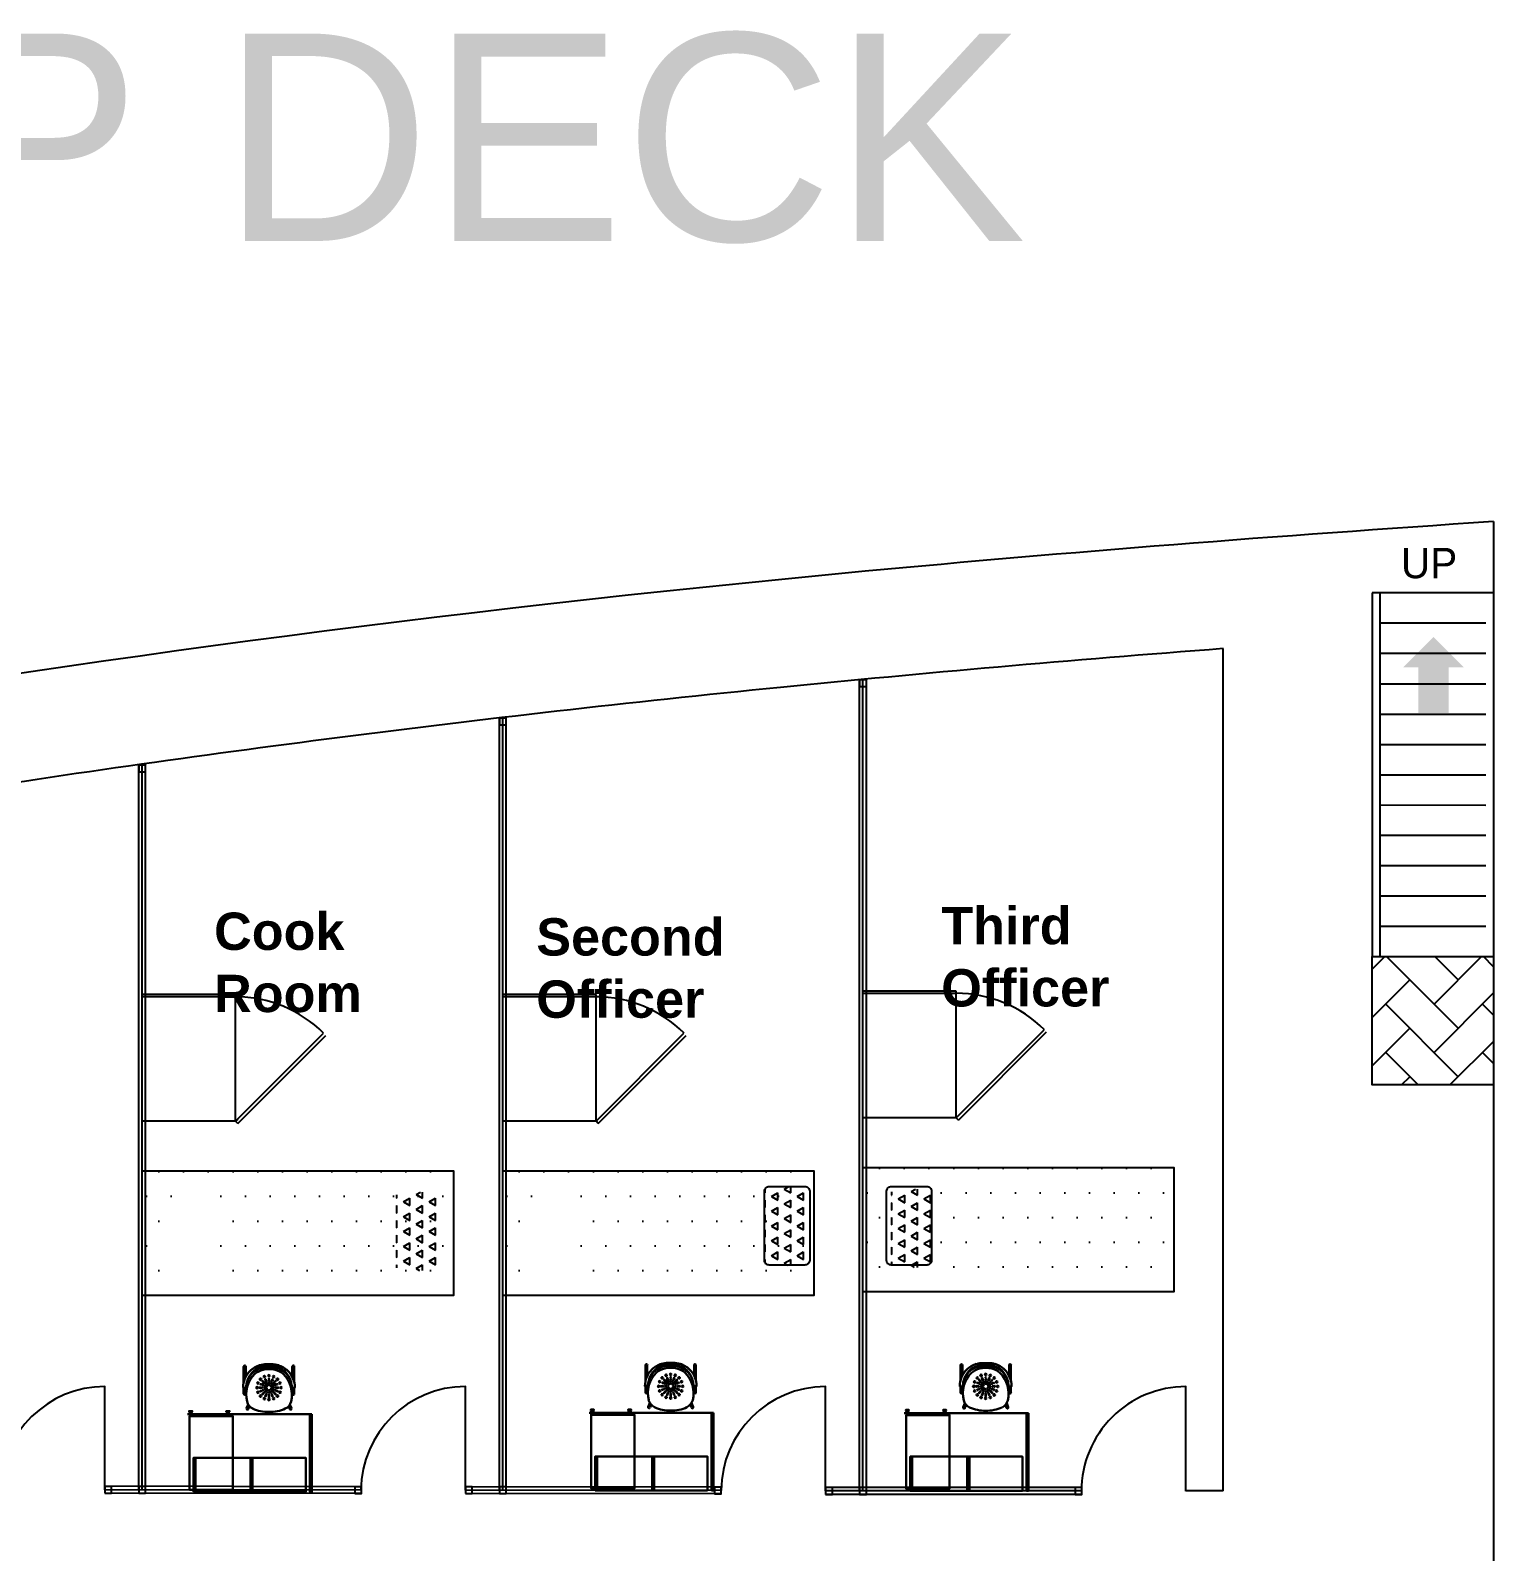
# Model space of a CAD drawing. Header units: millimetres. Extents: x 2592 to 2762, y 1632 to 1753.
# Drawn here: x 2614.77 to 2625.67, y 1670.74 to 1682.07 of the extents above; entities that cross this region are included whole.
import ezdxf

# ---------------------------------------------------------------- set-up
doc = ezdxf.new("R2010")
doc.units = ezdxf.units.MM
for name, color, linetype in [('-1', 7, 'Continuous'), ('01', 7, 'Continuous'), ('15', 7, 'Continuous'), ('Layer3', 7, 'Continuous')]:
    doc.layers.add(name, color=color, linetype=linetype)
doc.layers.add('FURNITURE', color=7, linetype='Continuous', lineweight=30)
doc.layers.add('Layer4', color=7, linetype='Continuous', lineweight=30)
doc.styles.add('holek', font='', dxfattribs={"height": 2})
doc.styles.get("Standard").update_dxf_attribs({"font": 'Arial.ttf'})
doc.styles.get('holek').set_extended_font_data('Vani')

msp = doc.modelspace()

# ---------------------------------------------------------------- hatches: boundary and pattern name
h = msp.add_hatch()
h.set_pattern_fill('DOTS', color=105, scale=0.115818, angle=180, style=0)
h.set_pattern_definition([(360, (1917.78995, 1447.79025), (0.09193087, -0.183861737), [0, -0.183861737])])
h.paths.add_polyline_path([(2617.922, 1673.578), (2615.605, 1673.578), (2615.605, 1672.651), (2617.922, 1672.651)])
h.paths.add_polyline_path([(2616.151, 1672.853, -0.414214), (2616.117, 1672.818), (2615.851, 1672.818, -0.414214), (2615.816, 1672.853), (2615.816, 1673.367, -0.414214), (2615.851, 1673.402), (2616.117, 1673.402, -0.414214), (2616.151, 1673.367)], flags=16)
h = msp.add_hatch()
h.set_pattern_fill('DOTS', color=105, scale=0.115818, angle=180, style=0)
h.set_pattern_definition([(360, (1920.47323, 1447.79025), (0.09193087, -0.183861737), [0, -0.183861737])])
h.paths.add_polyline_path([(2620.605, 1673.578), (2618.289, 1673.578), (2618.289, 1672.651), (2620.605, 1672.651)])
h.paths.add_polyline_path([(2618.835, 1672.853, -0.414214), (2618.8, 1672.818), (2618.534, 1672.818, -0.414214), (2618.499, 1672.853), (2618.499, 1673.367, -0.414214), (2618.534, 1673.402), (2618.8, 1673.402, -0.414214), (2618.835, 1673.367)], flags=16)
h = msp.add_hatch()
h.set_pattern_fill('DOTS', color=105, scale=0.115818, angle=180, style=0)
h.set_pattern_definition([(360, (1923.1565, 1447.81631), (0.09193087, -0.183861737), [0, -0.183861737])])
h.paths.add_polyline_path([(2623.288, 1673.604), (2620.972, 1673.604), (2620.972, 1672.677), (2623.288, 1672.677)])
h.paths.add_polyline_path([(2621.518, 1672.879, -0.414214), (2621.483, 1672.844), (2621.217, 1672.844, -0.414214), (2621.183, 1672.879), (2621.183, 1673.394, -0.414214), (2621.217, 1673.428), (2621.483, 1673.428, -0.414214), (2621.518, 1673.394)], flags=16)
h = msp.add_hatch()
h.set_pattern_fill('TRIANG', color=1, scale=0.011582, angle=90, style=0)
h.set_pattern_definition([(30, (2651.244465, 1471.7284), (0.09553735, -0.055158506), [0.05515852, -0.05515852]), (330, (2651.244465, 1471.7284), (7e-09, -0.110317024), [0.05515852, -0.05515852]), (90, (2651.29223, 1471.700825), (0.09553734, 0.055158518), [0.05515852, -0.05515852])])
h.paths.add_polyline_path([(2620.575, 1672.912, -0.414214), (2620.54, 1672.877), (2620.274, 1672.877, -0.414214), (2620.239, 1672.912), (2620.239, 1673.427, -0.414214), (2620.274, 1673.462), (2620.54, 1673.462, -0.414214), (2620.575, 1673.427)])
h = msp.add_hatch()
h.set_pattern_fill('TRIANG', color=1, scale=0.011582, angle=90, style=0)
h.set_pattern_definition([(30, (2648.5032, 1471.68738), (0.09553735, -0.055158506), [0.05515852, -0.05515852]), (330, (2648.5032, 1471.68738), (7e-09, -0.110317024), [0.05515852, -0.05515852]), (90, (2648.55097, 1471.6598), (0.09553734, 0.055158518), [0.05515852, -0.05515852])])
h.paths.add_polyline_path([(2617.833, 1672.871, -0.414214), (2617.799, 1672.836), (2617.533, 1672.836, -0.414214), (2617.498, 1672.871), (2617.498, 1673.386, -0.414214), (2617.533, 1673.421), (2617.799, 1673.421, -0.414214), (2617.833, 1673.386)])
h = msp.add_hatch()
h.set_pattern_fill('TRIANG', color=1, scale=0.011582, angle=90, style=0)
h.set_pattern_definition([(30, (2652.18898, 1471.70945), (0.09553735, -0.055158506), [0.05515852, -0.05515852]), (330, (2652.18898, 1471.70945), (7e-09, -0.110317024), [0.05515852, -0.05515852]), (90, (2652.23675, 1471.68188), (0.09553734, 0.055158518), [0.05515852, -0.05515852])])
h.paths.add_polyline_path([(2621.519, 1672.893, -0.414214), (2621.485, 1672.859), (2621.219, 1672.859, -0.414214), (2621.184, 1672.893), (2621.184, 1673.408, -0.414214), (2621.219, 1673.443), (2621.485, 1673.443, -0.414214), (2621.519, 1673.408)])
at = {"layer": '01'}
h = msp.add_hatch(dxfattribs=at)
h.set_pattern_fill('AR-HBONE', color=2, scale=0.0637, style=0)
h.set_pattern_definition([(45, (1799.31986, 1650.67734), (5e-16, 0.36034235), [0.76440155, -0.25480052]), (135, (1799.50003, 1650.8575), (5e-16, 0.36034235), [0.76440155, -0.25480052])])
h.paths.add_polyline_path([(2625.668, 1674.218), (2625.668, 1675.174), (2624.764, 1675.174), (2624.764, 1674.218)])
at = {"layer": 'Layer4'}
msp.add_hatch(color=256, dxfattribs=at).paths.add_polyline_path([(2625.333, 1676.989), (2625.107, 1676.989), (2625.107, 1677.328), (2624.994, 1677.328), (2625.22, 1677.554), (2625.446, 1677.328), (2625.333, 1677.328)])

# ---------------------------------------------------------------- linework, layer by layer
at = {"layer": '-1', "color": 7}
for points in [[(2615.327, 1671.204), (2615.327, 1671.972, 0.41005), (2614.55, 1671.205, 0.41005)], [(2618.011, 1671.2), (2618.011, 1671.972, 0.411444), (2617.233, 1671.201)], [(2620.694, 1671.196), (2620.694, 1671.972, 0.412839), (2619.916, 1671.197, 0.412839)], [(2623.377, 1671.194), (2623.377, 1671.972, 0.414214), (2622.599, 1671.194)]]:
    msp.add_lwpolyline(points, format="xyb", dxfattribs=at)
for p, q in [((2623.655, 1671.196), (2623.655, 1677.468)), ((2620.947, 1671.196), (2620.947, 1677.239)), ((2620.972, 1672.12), (2620.972, 1677.239)), ((2620.997, 1671.196), (2620.997, 1677.239)), ((2618.264, 1671.2), (2618.264, 1676.955)), ((2618.289, 1672.12), (2618.289, 1676.955)), ((2618.314, 1671.2), (2618.314, 1676.955)), ((2615.58, 1671.203), (2615.58, 1676.608)), ((2615.605, 1672.019), (2615.605, 1676.608)), ((2615.63, 1671.203), (2615.63, 1676.608)), ((2617.233, 1671.226), (2615.327, 1671.229)), ((2617.233, 1671.201), (2615.327, 1671.204)), ((2619.916, 1671.222), (2618.011, 1671.225)), ((2619.916, 1671.197), (2618.011, 1671.2)), ((2622.599, 1671.219), (2620.694, 1671.219)), ((2622.599, 1671.196), (2620.694, 1671.196)), ((2623.655, 1671.196), (2623.377, 1671.196)), ((2617.233, 1671.176), (2615.327, 1671.179)), ((2619.916, 1671.172), (2618.011, 1671.175)), ((2622.599, 1671.169), (2620.694, 1671.169))]:
    msp.add_line(p, q)
at = {"color": 0}
msp.add_line((2624.764, 1675.84), (2624.764, 1675.174), dxfattribs=at)
at = {"color": 2}
for p, q in [((2616.3, 1674.891), (2615.605, 1674.891)), ((2616.3, 1674.891), (2615.605, 1674.891)), ((2616.3, 1674.891), (2615.605, 1674.891)), ((2616.3, 1674.891), (2615.605, 1674.891)), ((2616.3, 1674.874), (2615.605, 1674.874)), ((2616.3, 1674.874), (2616.3, 1674.891)), ((2616.3, 1673.948), (2616.3, 1674.874)), ((2618.984, 1674.891), (2618.289, 1674.891)), ((2618.984, 1674.891), (2618.289, 1674.891)), ((2618.984, 1674.891), (2618.289, 1674.891)), ((2618.984, 1674.891), (2618.289, 1674.891)), ((2618.984, 1674.874), (2618.289, 1674.874)), ((2618.984, 1674.874), (2618.984, 1674.891)), ((2618.984, 1673.948), (2618.984, 1674.874)), ((2621.667, 1674.917), (2620.972, 1674.917)), ((2621.667, 1674.917), (2620.972, 1674.917)), ((2621.667, 1674.917), (2620.972, 1674.917)), ((2621.667, 1674.917), (2620.972, 1674.917)), ((2621.667, 1674.9), (2620.972, 1674.9)), ((2621.667, 1674.9), (2621.667, 1674.917)), ((2621.667, 1673.974), (2621.667, 1674.9)), ((2616.3, 1673.948), (2616.955, 1674.603)), ((2616.317, 1673.931), (2616.972, 1674.586)), ((2618.984, 1673.948), (2619.639, 1674.603)), ((2619, 1673.931), (2619.655, 1674.586)), ((2621.667, 1673.974), (2622.322, 1674.629)), ((2621.683, 1673.957), (2622.338, 1674.613)), ((2616.3, 1673.948), (2615.605, 1673.948)), ((2616.3, 1673.948), (2615.605, 1673.948)), ((2616.317, 1673.964), (2616.3, 1673.948)), ((2616.317, 1673.931), (2616.3, 1673.948)), ((2618.984, 1673.948), (2618.289, 1673.948)), ((2618.984, 1673.948), (2618.289, 1673.948)), ((2619, 1673.964), (2618.984, 1673.948)), ((2619, 1673.931), (2618.984, 1673.948)), ((2621.667, 1673.974), (2620.972, 1673.974)), ((2621.667, 1673.974), (2620.972, 1673.974)), ((2621.683, 1673.99), (2621.667, 1673.974)), ((2621.683, 1673.957), (2621.667, 1673.974))]:
    msp.add_line(p, q, dxfattribs=at)
for points in [[(2624.764, 1677.884), (2624.764, 1675.84)], [(2625.668, 1677.884), (2624.764, 1677.884)], [(2624.821, 1677.884), (2624.821, 1676.43)], [(2624.821, 1677.659), (2625.611, 1677.659)], [(2624.821, 1677.433), (2625.611, 1677.433)], [(2624.821, 1677.433), (2625.611, 1677.433)], [(2624.821, 1677.207), (2625.611, 1677.207)], [(2624.821, 1676.981), (2625.611, 1676.981)], [(2624.821, 1676.755), (2624.821, 1675.174)], [(2624.821, 1676.755), (2625.611, 1676.755)], [(2624.821, 1676.529), (2625.611, 1676.529)], [(2624.821, 1676.304), (2625.611, 1676.303)], [(2624.821, 1676.078), (2625.611, 1676.078)], [(2624.764, 1675.84), (2624.764, 1675.174)], [(2624.821, 1675.852), (2625.611, 1675.852)], [(2624.821, 1675.626), (2625.611, 1675.626)], [(2624.821, 1675.4), (2625.611, 1675.4)], [(2624.764, 1675.174), (2625.668, 1675.174)]]:
    msp.add_lwpolyline(points)
for points in [[(2620.947, 1677.186), (2620.997, 1677.186), (2620.997, 1677.236), (2620.947, 1677.236)], [(2618.264, 1676.901), (2618.314, 1676.901), (2618.314, 1676.951), (2618.264, 1676.951)], [(2615.58, 1676.551), (2615.63, 1676.551), (2615.63, 1676.601), (2615.58, 1676.601)], [(2615.605, 1673.578), (2617.922, 1673.578), (2617.922, 1672.651), (2615.605, 1672.651)], [(2618.289, 1673.578), (2620.605, 1673.578), (2620.605, 1672.651), (2618.289, 1672.651)], [(2620.972, 1673.604), (2623.288, 1673.604), (2623.288, 1672.677), (2620.972, 1672.677)], [(2615.327, 1671.178), (2615.377, 1671.178), (2615.377, 1671.228), (2615.327, 1671.228)], [(2615.58, 1671.178), (2615.63, 1671.178), (2615.63, 1671.228), (2615.58, 1671.228)], [(2617.188, 1671.176), (2617.238, 1671.176), (2617.238, 1671.226), (2617.188, 1671.226)], [(2618.011, 1671.175), (2618.061, 1671.175), (2618.061, 1671.225), (2618.011, 1671.225)], [(2618.264, 1671.175), (2618.314, 1671.175), (2618.314, 1671.225), (2618.264, 1671.225)], [(2619.867, 1671.173), (2619.917, 1671.173), (2619.917, 1671.223), (2619.867, 1671.223)], [(2620.694, 1671.169), (2620.744, 1671.169), (2620.744, 1671.219), (2620.694, 1671.219)], [(2620.947, 1671.169), (2620.997, 1671.169), (2620.997, 1671.219), (2620.947, 1671.219)], [(2622.552, 1671.169), (2622.602, 1671.169), (2622.602, 1671.219), (2622.552, 1671.219)]]:
    msp.add_lwpolyline(points, close=True)
msp.add_lwpolyline([(2624.764, 1675.174), (2625.668, 1675.174), (2625.668, 1674.218), (2624.764, 1674.218)], close=True, dxfattribs=at)
at = {"color": 1}
for points in [[(2620.575, 1673.427), (2620.575, 1672.912, -0.414214), (2620.54, 1672.877), (2620.274, 1672.877, -0.414214), (2620.239, 1672.912), (2620.239, 1673.427, -0.414214), (2620.274, 1673.462), (2620.54, 1673.462, -0.414214)], [(2621.483, 1673.427), (2621.483, 1672.912, -0.414214), (2621.449, 1672.877), (2621.183, 1672.877, -0.414214), (2621.148, 1672.912), (2621.148, 1673.427, -0.414214), (2621.183, 1673.462), (2621.449, 1673.462, -0.414214)]]:
    msp.add_lwpolyline(points, format="xyb", close=True, dxfattribs=at)
at = {"color": 2}
for centre in [(2616.3, 1673.948), (2618.984, 1673.948), (2621.667, 1673.974)]:
    msp.add_arc(centre, 0.927, 45, 90, dxfattribs=at)
at = {"layer": '15'}
for p, q in [((2618.289, 1671.2), (2618.289, 1672.898)), ((2620.972, 1671.196), (2620.972, 1672.898)), ((2615.605, 1671.203), (2615.605, 1672.019))]:
    msp.add_line(p, q, dxfattribs=at)
for points, knots in [([(2625.668, 1678.414), (2624.058, 1678.307), (2615.757, 1677.662), (2609.541, 1676.486), (2603.273, 1675.073), (2603.223, 1675.061), (2603.223, 1675.061), (2603.223, 1675.061), (2603.223, 1675.061), (2603.216, 1675.06), (2603.209, 1675.058), (2603.202, 1675.057), (2600.607, 1674.471), (2598.012, 1673.884), (2595.418, 1673.298)], [108.608364, 108.608364, 108.608364, 108.608364, 113.022213, 131.901749, 132.05433, 132.05433, 132.05433, 132.054424, 132.054424, 132.054424, 132.075468, 132.075468, 132.075468, 139.940798, 139.940798, 139.940798, 139.940798]), ([(2623.655, 1677.468), (2622.522, 1677.381), (2621.419, 1677.285), (2619.227, 1677.066), (2618.138, 1676.942), (2614.953, 1676.534), (2612.939, 1676.214), (2608.733, 1675.443), (2606.538, 1674.983), (2604.176, 1674.455)], [110.526119, 110.526119, 110.526119, 110.526119, 113.725678, 113.725678, 117.137221, 117.137221, 123.960307, 123.960307, 131.260796, 131.260796, 131.260796, 131.260796])]:
    msp.add_open_spline(points, degree=3, knots=knots, dxfattribs=at)
at = {"layer": 'FURNITURE', "color": 3, "ltscale": 0.1}
for p, q in [((2616.36, 1672.122), (2616.36, 1672.001)), ((2616.375, 1672.122), (2616.375, 1672.042)), ((2616.53, 1672.138), (2616.549, 1672.138)), ((2616.567, 1672.124), (2616.53, 1672.124)), ((2616.53, 1672.116), (2616.549, 1672.116)), ((2616.54, 1672.102), (2616.556, 1672.102)), ((2616.567, 1672.138), (2616.549, 1672.138)), ((2616.567, 1672.116), (2616.549, 1672.116)), ((2616.722, 1672.122), (2616.722, 1672.042)), ((2616.737, 1672.122), (2616.737, 1672.001)), ((2619.352, 1672.132), (2619.352, 1672.011)), ((2619.366, 1672.132), (2619.366, 1672.053)), ((2619.522, 1672.148), (2619.54, 1672.148)), ((2619.559, 1672.134), (2619.522, 1672.134)), ((2619.522, 1672.126), (2619.54, 1672.126)), ((2619.532, 1672.112), (2619.547, 1672.112)), ((2619.559, 1672.148), (2619.54, 1672.148)), ((2619.559, 1672.126), (2619.54, 1672.126)), ((2619.714, 1672.132), (2619.714, 1672.053)), ((2619.728, 1672.132), (2619.728, 1672.011)), ((2621.698, 1672.131), (2621.698, 1672.01)), ((2621.712, 1672.131), (2621.712, 1672.052)), ((2621.867, 1672.147), (2621.886, 1672.147)), ((2621.904, 1672.133), (2621.867, 1672.133)), ((2621.867, 1672.125), (2621.886, 1672.125)), ((2621.878, 1672.111), (2621.893, 1672.111)), ((2621.904, 1672.147), (2621.886, 1672.147)), ((2621.904, 1672.125), (2621.886, 1672.125)), ((2622.06, 1672.131), (2622.06, 1672.052)), ((2622.074, 1672.131), (2622.074, 1672.01)), ((2616.381, 1671.989), (2616.393, 1671.989)), ((2616.383, 1672.003), (2616.399, 1672.003)), ((2616.713, 1672.003), (2616.698, 1672.003)), ((2616.717, 1671.989), (2616.705, 1671.989)), ((2619.372, 1671.999), (2619.384, 1671.999)), ((2619.375, 1672.014), (2619.39, 1672.014)), ((2619.614, 1671.989), (2619.614, 1671.989)), ((2619.705, 1672.014), (2619.69, 1672.014)), ((2619.708, 1671.999), (2619.696, 1671.999)), ((2621.718, 1671.998), (2621.73, 1671.998)), ((2621.721, 1672.012), (2621.736, 1672.012)), ((2621.96, 1671.987), (2621.96, 1671.987)), ((2622.051, 1672.012), (2622.036, 1672.012)), ((2622.054, 1671.998), (2622.042, 1671.998)), ((2616.377, 1671.963), (2616.358, 1671.963)), ((2616.36, 1671.963), (2616.36, 1671.917)), ((2616.375, 1671.963), (2616.375, 1671.917)), ((2616.623, 1671.978), (2616.623, 1671.978)), ((2616.72, 1671.963), (2616.739, 1671.963)), ((2616.722, 1671.963), (2616.722, 1671.917)), ((2616.737, 1671.963), (2616.737, 1671.917)), ((2619.369, 1671.974), (2619.349, 1671.974)), ((2619.352, 1671.974), (2619.352, 1671.928)), ((2619.366, 1671.974), (2619.366, 1671.928)), ((2619.711, 1671.974), (2619.731, 1671.974)), ((2619.714, 1671.974), (2619.714, 1671.928)), ((2619.728, 1671.974), (2619.728, 1671.928)), ((2621.715, 1671.972), (2621.695, 1671.972)), ((2621.698, 1671.972), (2621.698, 1671.927)), ((2621.712, 1671.972), (2621.712, 1671.927)), ((2622.057, 1671.972), (2622.077, 1671.972)), ((2622.06, 1671.972), (2622.06, 1671.927)), ((2622.074, 1671.972), (2622.074, 1671.927)), ((2616.381, 1671.81), (2616.393, 1671.839)), ((2616.394, 1671.804), (2616.403, 1671.826)), ((2616.703, 1671.804), (2616.694, 1671.826)), ((2616.717, 1671.81), (2616.704, 1671.839)), ((2619.372, 1671.82), (2619.384, 1671.85)), ((2619.386, 1671.815), (2619.395, 1671.836)), ((2619.694, 1671.815), (2619.686, 1671.836)), ((2619.708, 1671.82), (2619.696, 1671.85)), ((2621.718, 1671.819), (2621.73, 1671.849)), ((2621.731, 1671.813), (2621.74, 1671.835)), ((2622.04, 1671.813), (2622.031, 1671.835)), ((2622.054, 1671.819), (2622.042, 1671.849))]:
    msp.add_line(p, q, dxfattribs=at)
at = {"layer": 'FURNITURE', "color": 3}
for p, q in [((2616.853, 1671.766), (2615.941, 1671.766)), ((2619.844, 1671.777), (2618.932, 1671.777)), ((2622.19, 1671.775), (2621.278, 1671.775))]:
    msp.add_line(p, q, dxfattribs=at)
at = {"layer": 'FURNITURE', "color": 3, "ltscale": 0.1}
for points in [[(2615.954, 1671.784), (2615.954, 1671.789), (2615.977, 1671.789), (2615.977, 1671.784)], [(2615.977, 1671.77), (2615.977, 1671.766), (2615.954, 1671.766)], [(2616.231, 1671.784), (2616.231, 1671.789), (2616.255, 1671.789), (2616.255, 1671.784)], [(2616.255, 1671.77), (2616.255, 1671.766), (2616.231, 1671.766)], [(2616.231, 1671.766), (2616.231, 1671.77)], [(2618.945, 1671.794), (2618.945, 1671.8), (2618.968, 1671.8), (2618.968, 1671.794)], [(2618.968, 1671.78), (2618.968, 1671.777), (2618.945, 1671.777)], [(2619.223, 1671.794), (2619.223, 1671.8), (2619.246, 1671.8), (2619.246, 1671.794)], [(2619.246, 1671.78), (2619.246, 1671.777), (2619.223, 1671.777)], [(2619.223, 1671.777), (2619.223, 1671.78)], [(2621.291, 1671.793), (2621.291, 1671.798), (2621.314, 1671.798), (2621.314, 1671.793)], [(2621.314, 1671.779), (2621.314, 1671.775), (2621.291, 1671.775)], [(2621.569, 1671.793), (2621.569, 1671.798), (2621.592, 1671.798), (2621.592, 1671.793)], [(2621.592, 1671.779), (2621.592, 1671.775), (2621.569, 1671.775)], [(2621.569, 1671.775), (2621.569, 1671.779)]]:
    msp.add_lwpolyline(points, dxfattribs=at)
at = {"layer": 'FURNITURE', "color": 3, "ltscale": 0.1, "flags": 128}
for points in [[(2615.958, 1671.751), (2616.278, 1671.751), (2616.278, 1671.766), (2615.958, 1671.766)], [(2616.868, 1671.766), (2616.868, 1671.187), (2616.853, 1671.187), (2616.853, 1671.766)], [(2618.947, 1671.761), (2618.947, 1671.213), (2619.271, 1671.213), (2619.271, 1671.761)], [(2618.949, 1671.762), (2619.269, 1671.762), (2619.269, 1671.777), (2618.949, 1671.777)], [(2619.859, 1671.777), (2619.859, 1671.198), (2619.844, 1671.198), (2619.844, 1671.777)], [(2621.293, 1671.76), (2621.293, 1671.212), (2621.617, 1671.212), (2621.617, 1671.76)], [(2621.295, 1671.761), (2621.615, 1671.761), (2621.615, 1671.775), (2621.295, 1671.775)], [(2622.205, 1671.775), (2622.205, 1671.196), (2622.19, 1671.196), (2622.19, 1671.775)], [(2615.956, 1671.751), (2615.956, 1671.203), (2616.28, 1671.203), (2616.28, 1671.751)], [(2615.987, 1671.187), (2616.822, 1671.187), (2616.822, 1671.442), (2615.987, 1671.442)], [(2618.978, 1671.198), (2619.813, 1671.198), (2619.813, 1671.452), (2618.978, 1671.452)], [(2621.324, 1671.196), (2622.159, 1671.196), (2622.159, 1671.451), (2621.324, 1671.451)]]:
    msp.add_lwpolyline(points, close=True, dxfattribs=at)
for points in [[(2616.002, 1671.442), (2616.002, 1671.187)], [(2616.426, 1671.187), (2616.426, 1671.442), (2616.412, 1671.442), (2616.412, 1671.187)], [(2618.993, 1671.452), (2618.993, 1671.198)], [(2619.418, 1671.198), (2619.418, 1671.452), (2619.403, 1671.452), (2619.403, 1671.198)], [(2621.339, 1671.451), (2621.339, 1671.196)], [(2621.764, 1671.196), (2621.764, 1671.451), (2621.749, 1671.451), (2621.749, 1671.196)]]:
    msp.add_lwpolyline(points, dxfattribs=at)
at = {"layer": 'FURNITURE', "color": 3, "ltscale": 0.1}
for centre, radius in [((2616.467, 1671.998), 0.00618), ((2616.486, 1672.027), 0.00618), ((2616.487, 1671.989), 0.0027), ((2616.502, 1672.011), 0.0027), ((2616.502, 1671.983), 0.0027), ((2616.515, 1672.046), 0.00618), ((2616.513, 1672), 0.0027), ((2616.516, 1671.977), 0.0027), ((2616.523, 1672.025), 0.0027), ((2616.524, 1671.989), 0.0027), ((2616.529, 1672.011), 0.0027), ((2616.535, 1671.997), 0.0027), ((2616.537, 1671.98), 0.0027), ((2616.549, 1672.053), 0.00618), ((2616.549, 1672.03), 0.0027), ((2616.549, 1672.015), 0.0027), ((2616.549, 1671.999), 0.0027), ((2616.549, 1671.984), 0.0027), ((2616.561, 1671.98), 0.0027), ((2616.562, 1671.997), 0.0027), ((2616.568, 1672.011), 0.0027), ((2616.574, 1672.025), 0.0027), ((2616.574, 1671.989), 0.0027), ((2616.583, 1672.046), 0.00618), ((2616.582, 1671.977), 0.0027), ((2616.585, 1672), 0.0027), ((2616.596, 1672.011), 0.0027), ((2616.596, 1671.983), 0.0027), ((2616.612, 1672.027), 0.00618), ((2616.61, 1671.989), 0.0027), ((2616.631, 1671.998), 0.00618), ((2619.451, 1671.974), 0.00618), ((2619.458, 1672.008), 0.00618), ((2619.477, 1672.037), 0.00618), ((2619.479, 1672), 0.0027), ((2619.493, 1672.021), 0.0027), ((2619.493, 1671.994), 0.0027), ((2619.506, 1672.056), 0.00618), ((2619.504, 1672.01), 0.0027), ((2619.507, 1671.988), 0.0027), ((2619.515, 1672.036), 0.0027), ((2619.515, 1671.999), 0.0027), ((2619.521, 1672.021), 0.0027), ((2619.521, 1671.981), 0.0027), ((2619.526, 1672.007), 0.0027), ((2619.528, 1671.991), 0.0027), ((2619.54, 1672.063), 0.00618), ((2619.54, 1672.041), 0.0027), ((2619.54, 1672.025), 0.0027), ((2619.54, 1672.01), 0.0027), ((2619.54, 1671.994), 0.0027), ((2619.552, 1671.991), 0.0027), ((2619.554, 1672.007), 0.0027), ((2619.559, 1671.981), 0.0027), ((2619.56, 1672.021), 0.0027), ((2619.565, 1671.999), 0.0027), ((2619.565, 1672.036), 0.0027), ((2619.574, 1672.056), 0.00618), ((2619.573, 1671.988), 0.0027), ((2619.576, 1672.01), 0.0027), ((2619.587, 1672.021), 0.0027), ((2619.587, 1671.994), 0.0027), ((2619.603, 1672.037), 0.00618), ((2619.601, 1672), 0.0027), ((2619.622, 1672.008), 0.00618), ((2619.629, 1671.974), 0.00618), ((2621.797, 1671.973), 0.00618), ((2621.804, 1672.007), 0.00618), ((2621.823, 1672.036), 0.00618), ((2621.825, 1671.998), 0.0027), ((2621.839, 1672.02), 0.0027), ((2621.839, 1671.993), 0.0027), ((2621.852, 1672.055), 0.00618), ((2621.85, 1672.009), 0.0027), ((2621.853, 1671.987), 0.0027), ((2621.86, 1672.034), 0.0027), ((2621.861, 1671.998), 0.0027), ((2621.866, 1672.02), 0.0027), ((2621.867, 1671.979), 0.0027), ((2621.872, 1672.006), 0.0027), ((2621.874, 1671.989), 0.0027), ((2621.886, 1672.062), 0.00618), ((2621.886, 1672.039), 0.0027), ((2621.886, 1672.024), 0.0027), ((2621.886, 1672.009), 0.0027), ((2621.886, 1671.993), 0.0027), ((2621.898, 1671.989), 0.0027), ((2621.899, 1672.006), 0.0027), ((2621.905, 1671.979), 0.0027), ((2621.905, 1672.02), 0.0027), ((2621.911, 1671.998), 0.0027), ((2621.911, 1672.034), 0.0027), ((2621.92, 1672.055), 0.00618), ((2621.919, 1671.987), 0.0027), ((2621.922, 1672.009), 0.0027), ((2621.933, 1672.02), 0.0027), ((2621.933, 1671.993), 0.0027), ((2621.949, 1672.036), 0.00618), ((2621.947, 1671.998), 0.0027), ((2621.968, 1672.007), 0.00618), ((2621.975, 1671.973), 0.00618), ((2616.46, 1671.964), 0.00618), ((2616.467, 1671.93), 0.00618), ((2616.482, 1671.964), 0.0027), ((2616.486, 1671.901), 0.00618), ((2616.487, 1671.938), 0.0027), ((2616.498, 1671.964), 0.0027), ((2616.502, 1671.944), 0.0027), ((2616.502, 1671.917), 0.0027), ((2616.515, 1671.882), 0.00618), ((2616.513, 1671.928), 0.0027), ((2616.513, 1671.964), 0.0027), ((2616.516, 1671.95), 0.0027), ((2616.524, 1671.939), 0.0027), ((2616.523, 1671.902), 0.0027), ((2616.53, 1671.97), 0.0027), ((2616.53, 1671.958), 0.0027), ((2616.529, 1671.917), 0.0027), ((2616.535, 1671.931), 0.0027), ((2616.537, 1671.948), 0.0027), ((2616.549, 1671.875), 0.00618), ((2616.548, 1671.944), 0.0027), ((2616.549, 1671.928), 0.0027), ((2616.549, 1671.913), 0.0027), ((2616.549, 1671.897), 0.0027), ((2616.561, 1671.948), 0.0027), ((2616.562, 1671.931), 0.0027), ((2616.568, 1671.97), 0.0027), ((2616.568, 1671.958), 0.0027), ((2616.568, 1671.917), 0.0027), ((2616.574, 1671.939), 0.0027), ((2616.574, 1671.902), 0.0027), ((2616.583, 1671.882), 0.00618), ((2616.582, 1671.95), 0.0027), ((2616.584, 1671.964), 0.0027), ((2616.585, 1671.928), 0.0027), ((2616.595, 1671.944), 0.0027), ((2616.596, 1671.917), 0.0027), ((2616.6, 1671.964), 0.0027), ((2616.612, 1671.901), 0.00618), ((2616.61, 1671.938), 0.0027), ((2616.615, 1671.964), 0.0027), ((2616.631, 1671.93), 0.00618), ((2616.638, 1671.964), 0.00618), ((2619.458, 1671.94), 0.00618), ((2619.474, 1671.974), 0.0027), ((2619.477, 1671.912), 0.00618), ((2619.479, 1671.949), 0.0027), ((2619.489, 1671.974), 0.0027), ((2619.493, 1671.955), 0.0027), ((2619.493, 1671.927), 0.0027), ((2619.506, 1671.892), 0.00618), ((2619.504, 1671.938), 0.0027), ((2619.505, 1671.974), 0.0027), ((2619.507, 1671.961), 0.0027), ((2619.515, 1671.949), 0.0027), ((2619.515, 1671.913), 0.0027), ((2619.521, 1671.968), 0.0027), ((2619.521, 1671.927), 0.0027), ((2619.526, 1671.941), 0.0027), ((2619.528, 1671.958), 0.0027), ((2619.54, 1671.886), 0.00618), ((2619.54, 1671.954), 0.0027), ((2619.54, 1671.939), 0.0027), ((2619.54, 1671.923), 0.0027), ((2619.54, 1671.908), 0.0027), ((2619.552, 1671.958), 0.0027), ((2619.554, 1671.941), 0.0027), ((2619.559, 1671.968), 0.0027), ((2619.56, 1671.927), 0.0027), ((2619.565, 1671.949), 0.0027), ((2619.565, 1671.913), 0.0027), ((2619.574, 1671.892), 0.00618), ((2619.573, 1671.961), 0.0027), ((2619.576, 1671.974), 0.0027), ((2619.576, 1671.938), 0.0027), ((2619.587, 1671.955), 0.0027), ((2619.587, 1671.927), 0.0027), ((2619.591, 1671.974), 0.0027), ((2619.603, 1671.912), 0.00618), ((2619.601, 1671.949), 0.0027), ((2619.606, 1671.974), 0.0027), ((2619.622, 1671.94), 0.00618), ((2621.804, 1671.939), 0.00618), ((2621.819, 1671.973), 0.0027), ((2621.823, 1671.91), 0.00618), ((2621.825, 1671.948), 0.0027), ((2621.835, 1671.973), 0.0027), ((2621.839, 1671.954), 0.0027), ((2621.839, 1671.926), 0.0027), ((2621.852, 1671.891), 0.00618), ((2621.85, 1671.937), 0.0027), ((2621.85, 1671.973), 0.0027), ((2621.853, 1671.959), 0.0027), ((2621.861, 1671.948), 0.0027), ((2621.86, 1671.912), 0.0027), ((2621.867, 1671.967), 0.0027), ((2621.866, 1671.926), 0.0027), ((2621.872, 1671.94), 0.0027), ((2621.874, 1671.957), 0.0027), ((2621.886, 1671.884), 0.00618), ((2621.886, 1671.953), 0.0027), ((2621.886, 1671.938), 0.0027), ((2621.886, 1671.922), 0.0027), ((2621.886, 1671.907), 0.0027), ((2621.898, 1671.957), 0.0027), ((2621.899, 1671.94), 0.0027), ((2621.905, 1671.967), 0.0027), ((2621.905, 1671.926), 0.0027), ((2621.911, 1671.948), 0.0027), ((2621.911, 1671.912), 0.0027), ((2621.92, 1671.891), 0.00618), ((2621.919, 1671.959), 0.0027), ((2621.921, 1671.973), 0.0027), ((2621.922, 1671.937), 0.0027), ((2621.933, 1671.954), 0.0027), ((2621.933, 1671.926), 0.0027), ((2621.937, 1671.973), 0.0027), ((2621.949, 1671.91), 0.00618), ((2621.947, 1671.948), 0.0027), ((2621.952, 1671.973), 0.0027), ((2621.968, 1671.939), 0.00618)]:
    msp.add_circle(centre, radius, dxfattribs=at)
for centre, radius, start, end in [((2616.53, 1671.964), 0.151, 90, 179.9002), ((2616.53, 1671.964), 0.174, 107.1401, 134.2199), ((2616.531, 1671.978), 0.146, 89.7081, 129.0055), ((2616.541, 1671.947), 0.154, 103.8294, 129.5548), ((2616.529, 1671.974), 0.164, 89.506, 107.634), ((2616.541, 1671.967), 0.135, 89.7651, 105.9386), ((2616.557, 1671.967), 0.135, 74.0614, 90.2349), ((2616.567, 1671.978), 0.146, 50.9945, 90.2919), ((2616.569, 1671.974), 0.164, 72.366, 90.494), ((2616.567, 1671.964), 0.151, 0.0998, 90), ((2616.557, 1671.947), 0.154, 50.4452, 76.1706), ((2616.567, 1671.964), 0.174, 45.7801, 72.8599), ((2619.522, 1671.975), 0.174, 134.2199, 179.913), ((2619.522, 1671.975), 0.151, 90, 179.9002), ((2619.535, 1671.972), 0.167, 128.9415, 145.5767), ((2619.522, 1671.975), 0.174, 107.1401, 134.2199), ((2619.522, 1671.988), 0.146, 89.7081, 129.0055), ((2619.532, 1671.957), 0.154, 103.8294, 129.5548), ((2619.52, 1671.984), 0.164, 89.506, 107.634), ((2619.532, 1671.977), 0.135, 89.7651, 105.9386), ((2619.548, 1671.977), 0.135, 74.0614, 90.2349), ((2619.558, 1671.988), 0.146, 50.9945, 90.2919), ((2619.56, 1671.984), 0.164, 72.366, 90.494), ((2619.559, 1671.975), 0.151, 0.0998, 90), ((2619.548, 1671.957), 0.154, 50.4452, 76.1706), ((2619.559, 1671.975), 0.174, 45.7801, 72.8599), ((2619.545, 1671.972), 0.167, 34.4233, 51.0585), ((2619.559, 1671.975), 0.174, 0.087, 45.7801), ((2621.867, 1671.974), 0.174, 134.2199, 179.913), ((2621.867, 1671.974), 0.151, 90, 179.9002), ((2621.881, 1671.971), 0.167, 128.9415, 145.5767), ((2621.867, 1671.974), 0.174, 107.1401, 134.2199), ((2621.868, 1671.987), 0.146, 89.7081, 129.0055), ((2621.878, 1671.956), 0.154, 103.8294, 129.5548), ((2621.866, 1671.983), 0.164, 89.506, 107.634), ((2621.878, 1671.976), 0.135, 89.7651, 105.9386), ((2621.894, 1671.976), 0.135, 74.0614, 90.2349), ((2621.904, 1671.987), 0.146, 50.9945, 90.2919), ((2621.906, 1671.983), 0.164, 72.366, 90.494), ((2621.904, 1671.974), 0.151, 0.0998, 90), ((2621.894, 1671.956), 0.154, 50.4452, 76.1706), ((2621.904, 1671.974), 0.174, 45.7801, 72.8599), ((2621.891, 1671.971), 0.167, 34.4233, 51.0585), ((2621.904, 1671.974), 0.174, 0.087, 45.7801), ((2616.53, 1671.964), 0.174, 134.2199, 179.913), ((2617.014, 1671.928), 0.637, 175.4451, 176.8033), ((2616.598, 1671.911), 0.219, 135.0946, 193.5241), ((2616.561, 1671.96), 0.182, 161.6913, 174.2418), ((2616.557, 1671.957), 0.18, 146.8476, 160.5008), ((2616.544, 1671.961), 0.167, 128.9415, 145.5767), ((2616.5, 1671.911), 0.219, 346.4759, 44.9054), ((2616.554, 1671.961), 0.167, 34.4233, 51.0585), ((2616.567, 1671.964), 0.174, 0.087, 45.7801), ((2616.54, 1671.957), 0.18, 19.4992, 33.1524), ((2616.537, 1671.96), 0.182, 5.7582, 18.3087), ((2616.083, 1671.928), 0.637, 3.1967, 4.5549), ((2620.005, 1671.938), 0.637, 175.4451, 176.8033), ((2619.589, 1671.922), 0.219, 135.0946, 193.5241), ((2619.552, 1671.97), 0.182, 161.6913, 174.2418), ((2619.549, 1671.968), 0.18, 146.8476, 160.5008), ((2619.491, 1671.922), 0.219, 346.4759, 44.9054), ((2619.532, 1671.968), 0.18, 19.4992, 33.1524), ((2619.528, 1671.97), 0.182, 5.7582, 18.3087), ((2619.075, 1671.938), 0.637, 3.1967, 4.5549), ((2622.351, 1671.937), 0.637, 175.4451, 176.8033), ((2621.935, 1671.92), 0.219, 135.0946, 193.5241), ((2621.898, 1671.969), 0.182, 161.6913, 174.2418), ((2621.894, 1671.966), 0.18, 146.8476, 160.5008), ((2621.837, 1671.92), 0.219, 346.4759, 44.9054), ((2621.877, 1671.966), 0.18, 19.4992, 33.1524), ((2621.874, 1671.969), 0.182, 5.7582, 18.3087), ((2621.42, 1671.937), 0.637, 3.1967, 4.5549), ((2616.358, 1671.965), 0.00154, 180.0998, 270), ((2616.368, 1671.917), 0.00733, 180, 0), ((2616.377, 1671.965), 0.00154, 270, 359.9002), ((2616.72, 1671.965), 0.00154, 180.0998, 270), ((2616.73, 1671.917), 0.00733, 180, 0), ((2616.739, 1671.965), 0.00154, 270, 0.0887), ((2619.349, 1671.975), 0.00154, 180.0998, 270), ((2619.359, 1671.928), 0.00733, 180, 0), ((2619.369, 1671.975), 0.00154, 270, 359.9002), ((2619.451, 1671.889), 0.0772, 193.5241, 245.2134), ((2619.629, 1671.889), 0.0772, 294.7866, 346.4759), ((2619.711, 1671.975), 0.00154, 180.0998, 270), ((2619.721, 1671.928), 0.00733, 180, 0), ((2619.731, 1671.975), 0.00154, 270, 0.0887), ((2621.695, 1671.974), 0.00154, 180.0998, 270), ((2621.705, 1671.927), 0.00733, 180, 0), ((2621.715, 1671.974), 0.00154, 270, 359.9002), ((2621.797, 1671.887), 0.0772, 193.5241, 245.2134), ((2621.975, 1671.887), 0.0772, 294.7866, 346.4759), ((2622.057, 1671.974), 0.00154, 180.0998, 270), ((2622.067, 1671.927), 0.00733, 180, 0), ((2622.077, 1671.974), 0.00154, 270, 0.0887), ((2615.951, 1671.777), 0.00753, 292.6199, 67.3801), ((2615.98, 1671.777), 0.00753, 112.6199, 247.3801), ((2616.228, 1671.777), 0.00753, 292.6199, 67.3801), ((2616.257, 1671.777), 0.00753, 112.6199, 247.3801), ((2616.388, 1671.807), 0.00733, 157.387, 337.387), ((2616.46, 1671.878), 0.0772, 193.5241, 245.2134), ((2616.541, 1672.055), 0.272, 245.2134, 271.542), ((2616.556, 1672.055), 0.272, 268.458, 294.7866), ((2616.638, 1671.878), 0.0772, 294.7866, 346.4759), ((2616.71, 1671.807), 0.00733, 202.613, 22.613), ((2616.71, 1671.807), 0.00733, 202.613, 22.613), ((2618.942, 1671.787), 0.00753, 292.6199, 67.3801), ((2618.971, 1671.787), 0.00753, 112.6199, 247.3801), ((2619.22, 1671.787), 0.00753, 292.6199, 67.3801), ((2619.249, 1671.787), 0.00753, 112.6199, 247.3801), ((2619.379, 1671.817), 0.00733, 157.387, 337.387), ((2619.533, 1672.065), 0.272, 245.2134, 271.542), ((2619.547, 1672.065), 0.272, 268.458, 294.7866), ((2619.701, 1671.817), 0.00733, 202.613, 22.613), ((2619.701, 1671.817), 0.00733, 202.613, 22.613), ((2621.288, 1671.786), 0.00753, 292.6199, 67.3801), ((2621.317, 1671.786), 0.00753, 112.6199, 247.3801), ((2621.566, 1671.786), 0.00753, 292.6199, 67.3801), ((2621.595, 1671.786), 0.00753, 112.6199, 247.3801), ((2621.725, 1671.816), 0.00733, 157.387, 337.387), ((2621.879, 1672.064), 0.272, 245.2134, 271.542), ((2621.893, 1672.064), 0.272, 268.458, 294.7866), ((2622.047, 1671.816), 0.00733, 202.613, 22.613), ((2622.047, 1671.816), 0.00733, 202.613, 22.613)]:
    msp.add_arc(centre, radius, start, end, dxfattribs=at)
at = {"layer": 'FURNITURE', "color": 3, "ltscale": 0.1, "extrusion": (0, 0, -1)}
for centre in [(2616.368, 1672.122), (2616.368, 1672.122), (2616.368, 1672.122), (2616.368, 1672.122), (2619.359, 1672.132), (2619.359, 1672.132), (2619.359, 1672.132), (2619.359, 1672.132), (2621.705, 1672.131), (2621.705, 1672.131), (2621.705, 1672.131), (2621.705, 1672.131)]:
    msp.add_ellipse(centre, major_axis=(0.00733, 0), ratio=0.964867, start_param=3.141593, end_param=6.283185, dxfattribs=at)
at = {"layer": 'FURNITURE', "color": 3, "ltscale": 0.1}
for centre in [(2616.73, 1672.122), (2616.73, 1672.122), (2616.73, 1672.122), (2616.73, 1672.122), (2619.721, 1672.132), (2619.721, 1672.132), (2619.721, 1672.132), (2619.721, 1672.132), (2622.067, 1672.131), (2622.067, 1672.131), (2622.067, 1672.131), (2622.067, 1672.131)]:
    msp.add_ellipse(centre, major_axis=(-0.00733, 0), ratio=0.964867, start_param=3.141593, end_param=6.283185, dxfattribs=at)
for p in [(2616.498, 1671.989), (2616.502, 1672.011), (2616.502, 1672.011), (2616.507, 1672.005), (2616.524, 1672.018), (2616.524, 1672.018), (2616.526, 1672.018), (2616.527, 1672.011), (2616.549, 1672.015), (2616.571, 1672.018), (2616.575, 1672.018), (2616.575, 1672.018), (2616.599, 1671.989), (2619.49, 1672), (2619.493, 1672.021), (2619.493, 1672.021), (2619.499, 1672.016), (2619.515, 1672.028), (2619.515, 1672.028), (2619.518, 1672.028), (2619.518, 1672.021), (2619.54, 1672.026), (2619.562, 1672.028), (2619.566, 1672.028), (2619.566, 1672.028), (2619.59, 1672), (2621.835, 1671.999), (2621.839, 1672.02), (2621.839, 1672.02), (2621.844, 1672.014), (2621.861, 1672.027), (2621.861, 1672.027), (2621.863, 1672.027), (2621.864, 1672.02), (2621.886, 1672.024), (2621.908, 1672.027), (2621.912, 1672.027), (2621.912, 1672.027), (2621.936, 1671.999), (2616.476, 1671.964), (2616.482, 1671.964), (2616.482, 1671.964), (2616.487, 1671.938), (2616.487, 1671.938), (2616.49, 1671.964), (2616.502, 1671.917), (2616.502, 1671.917), (2616.507, 1671.922), (2616.523, 1671.902), (2616.523, 1671.902), (2616.526, 1671.91), (2616.549, 1671.905), (2616.549, 1671.897), (2616.549, 1671.897), (2616.549, 1671.892), (2616.571, 1671.91), (2616.574, 1671.902), (2616.574, 1671.902), (2616.59, 1671.922), (2616.596, 1671.917), (2616.596, 1671.917), (2616.603, 1671.941), (2616.607, 1671.964), (2616.61, 1671.938), (2616.61, 1671.938), (2616.615, 1671.964), (2616.615, 1671.964), (2619.468, 1671.974), (2619.474, 1671.974), (2619.474, 1671.974), (2619.479, 1671.949), (2619.479, 1671.949), (2619.481, 1671.974), (2619.493, 1671.927), (2619.493, 1671.927), (2619.499, 1671.933), (2619.515, 1671.913), (2619.515, 1671.913), (2619.518, 1671.92), (2619.54, 1671.916), (2619.54, 1671.908), (2619.54, 1671.908), (2619.54, 1671.902), (2619.562, 1671.92), (2619.565, 1671.913), (2619.565, 1671.913), (2619.582, 1671.933), (2619.587, 1671.927), (2619.587, 1671.927), (2619.594, 1671.952), (2619.599, 1671.974), (2619.601, 1671.949), (2619.601, 1671.949), (2619.606, 1671.974), (2619.606, 1671.974), (2621.813, 1671.973), (2621.819, 1671.973), (2621.819, 1671.973), (2621.825, 1671.948), (2621.825, 1671.948), (2621.827, 1671.973), (2621.839, 1671.926), (2621.839, 1671.926), (2621.844, 1671.932), (2621.86, 1671.912), (2621.86, 1671.912), (2621.863, 1671.919), (2621.886, 1671.914), (2621.886, 1671.907), (2621.886, 1671.907), (2621.886, 1671.901), (2621.908, 1671.919), (2621.911, 1671.912), (2621.911, 1671.912), (2621.927, 1671.932), (2621.933, 1671.926), (2621.933, 1671.926), (2621.94, 1671.951), (2621.945, 1671.973), (2621.947, 1671.948), (2621.947, 1671.948), (2621.952, 1671.973), (2621.952, 1671.973)]:
    msp.add_point(p, dxfattribs=at)
at = {"layer": 'Layer3', "color": 255}
msp.add_line((2625.668, 1678.414), (2625.668, 1657.529), dxfattribs=at)

# ---------------------------------------------------------------- texts
at = {"color": 2, "insert": (2624.978, 1678.218), "char_height": 0.2258, "width": 0.80247, "attachment_point": 1, "style": 'holek'}
msp.add_mtext('UP', dxfattribs=at)
at = {"layer": '15', "attachment_point": 1}
for s, width, gutter_width, heights, insert, char_height in [('POOP DECK', 17.54656, 36.55, [3.273], (2609.361, 1682.049), 1.5442), ('{\\fArial|b1|i0|c0|p34;Cook Room}', 1.80616, 38.861, [0], (2616.14, 1675.502), 0.27796), ('{\\fArial|b1|i0|c0|p34;Third \\POfficer}', 1.80616, 38.861, [0], (2621.555, 1675.544), 0.27796), ('{\\fArial|b1|i0|c0|p34;Second \\POfficer}', 1.80616, 38.861, [0], (2618.539, 1675.46), 0.27796)]:
    msp.add_mtext_dynamic_manual_height_columns(s, width=width, gutter_width=gutter_width, heights=heights, dxfattribs=dict(at, insert=insert, char_height=char_height))

doc.saveas('drawing.dxf')
